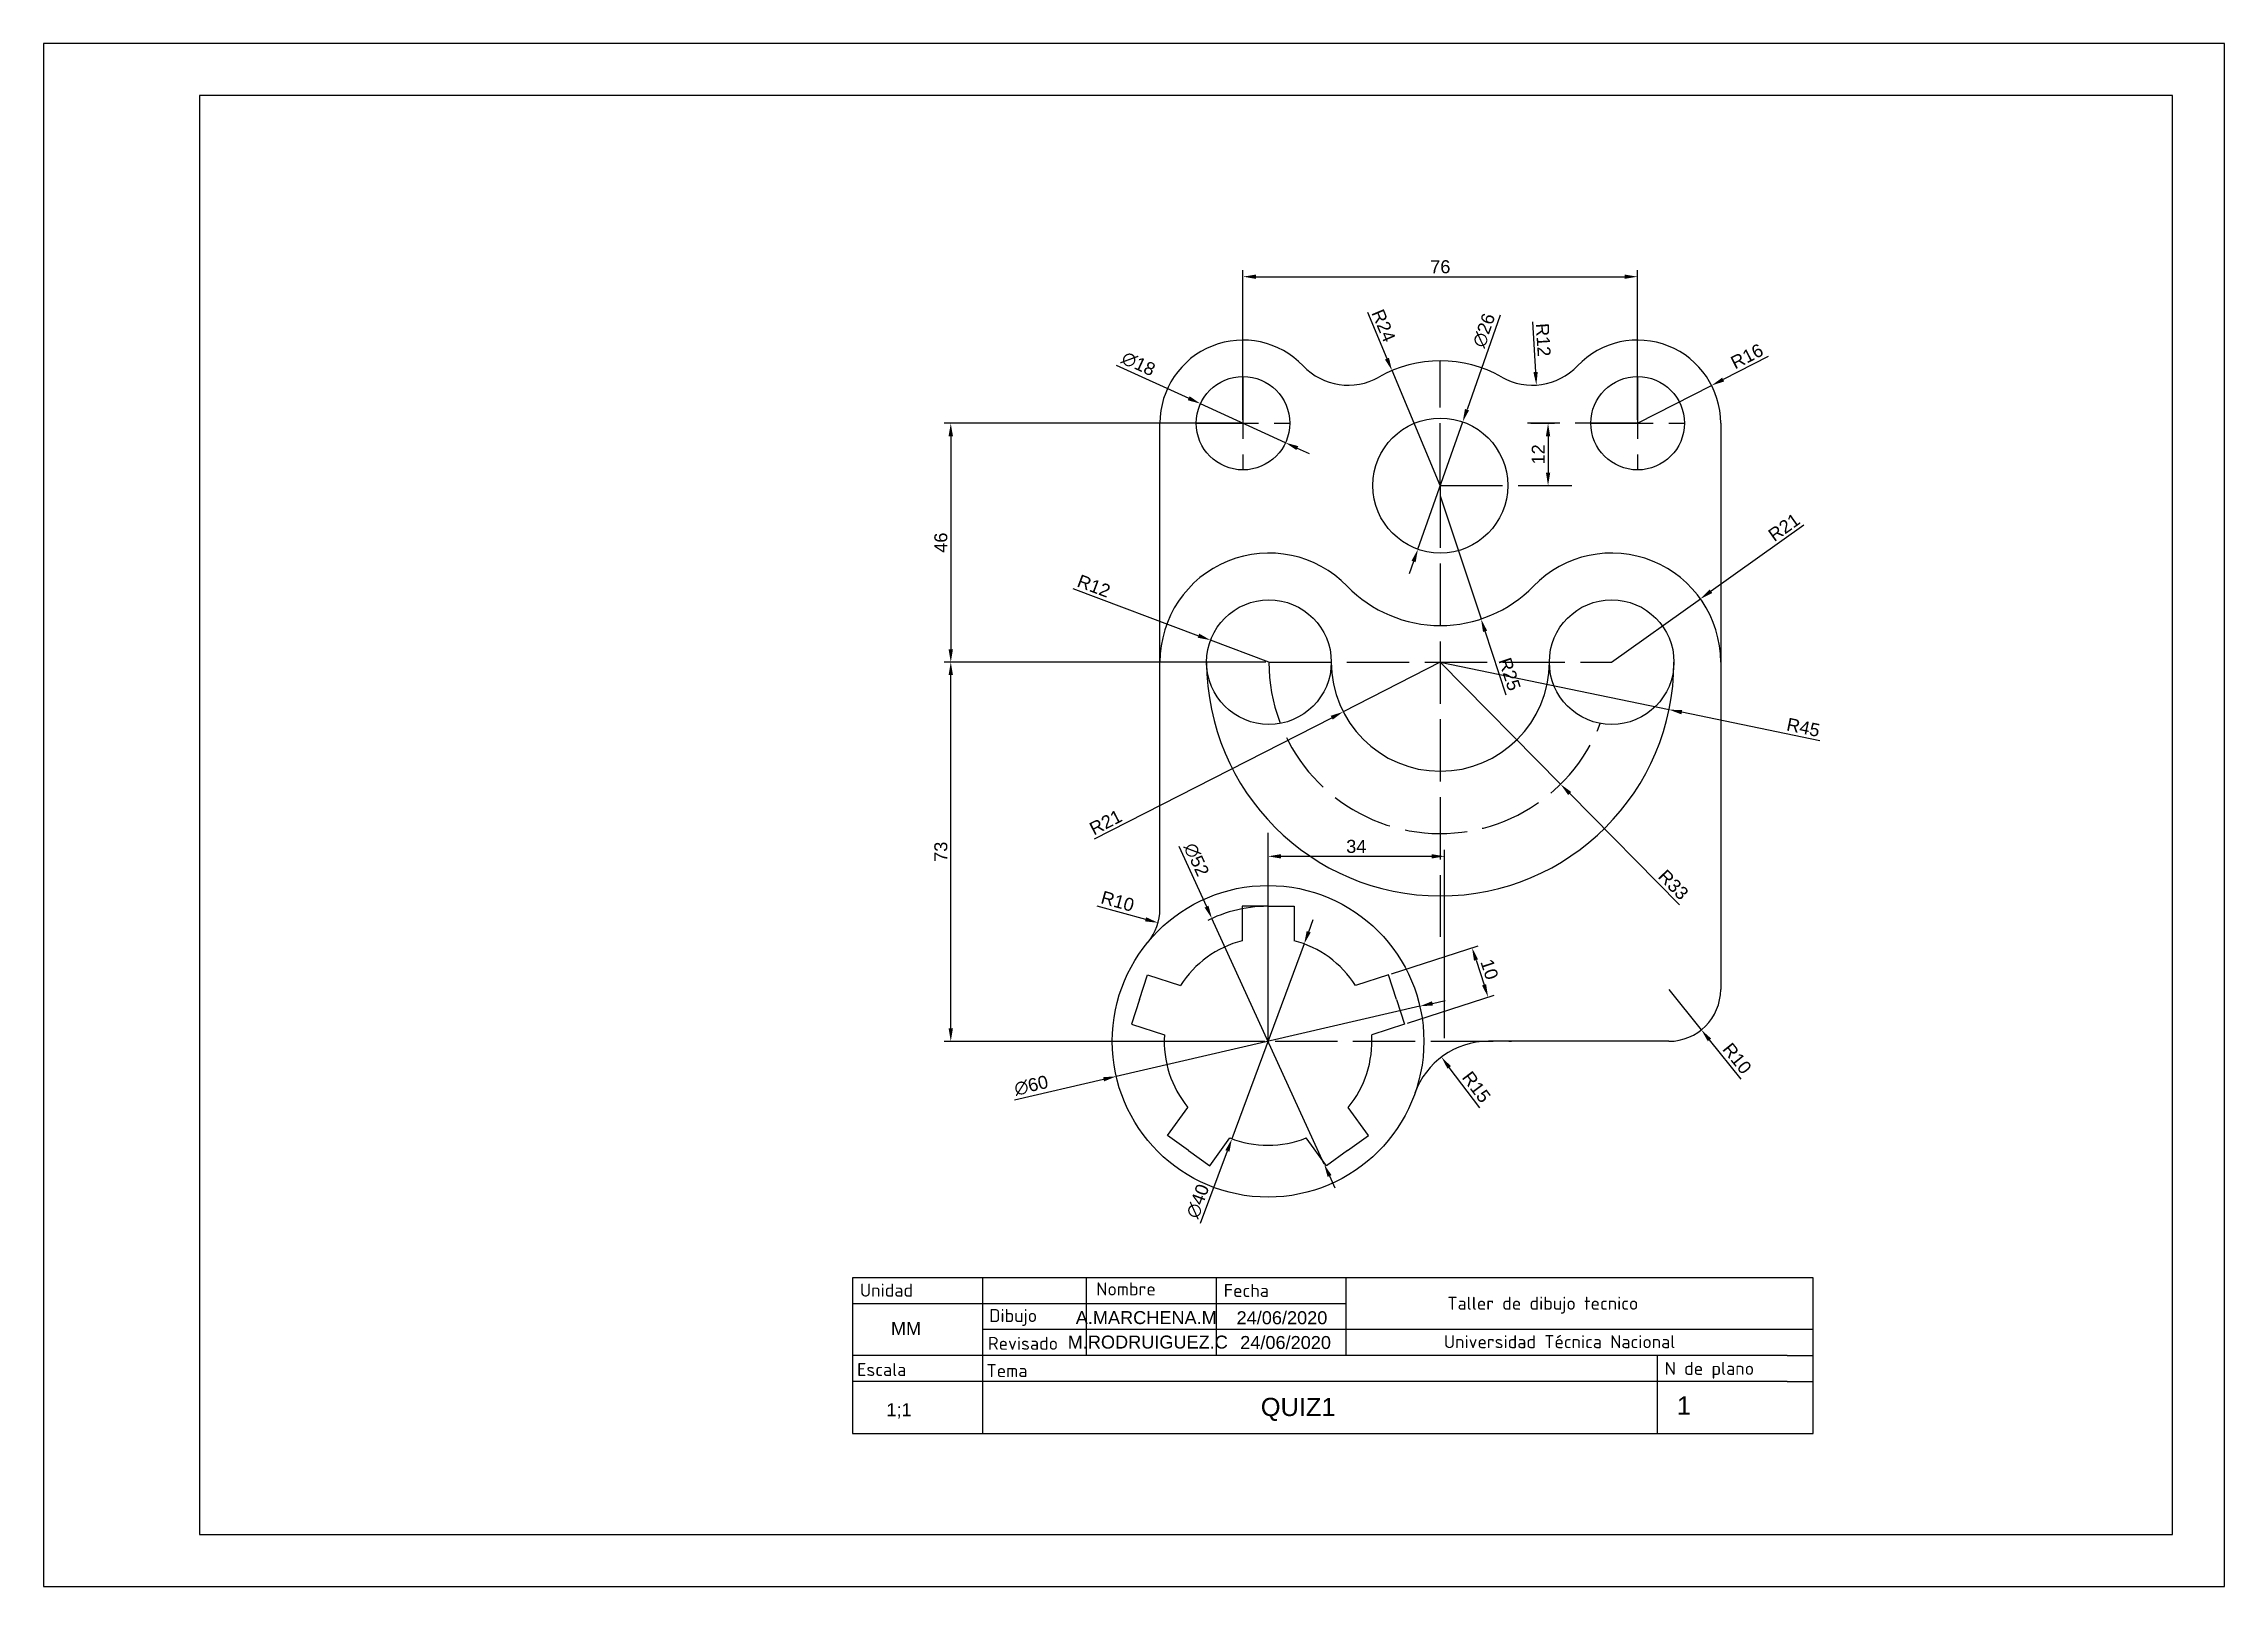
# Paper-space layout 'Presentación2' of a CAD drawing. Header units: millimetres. Extents: x -8 to 412, y -20 to 277.
import ezdxf
from ezdxf.enums import TextEntityAlignment as Align

# ---------------------------------------------------------------- set-up
doc = ezdxf.new("R2010")
doc.units = ezdxf.units.MM
doc.linetypes.add('ACAD_ISO02W100', pattern=[15, 12, -3])
for name, color, linetype in [('CajetinAtributos', 12, 'Continuous'), ('CajetinLine', 150, 'Continuous'), ('CajetinTexto', 18, 'Continuous'), ('Cotas', 160, 'Continuous')]:
    doc.layers.add(name, color=color, linetype=linetype)
doc.layers.add('Ocultas', color=7, linetype='ACAD_ISO02W100', transparency=0.45)
doc.styles.get("Standard").update_dxf_attribs({"font": 'arial.ttf'})
doc.dimstyles.new('ISO-25', dxfattribs={"dimtxt": 2.5, "dimasz": 2.5, "dimexe": 1.25, "dimexo": 0.625, "dimtad": 1, "dimtxsty": 'Standard', "dimcen": 2.5, "dimadec": 0, "dimazin": 0, "dimtfac": 1, "dimtmove": 0, "dimatfit": 3, "dimfxl": 1, "dimarcsym": 0})

# ---------------------------------------------------------------- blocks, each defined once
blk = doc.blocks.new('*U50')
for p, q in [((0, 3.32), (-5, 3.32)), ((-5, 3.32), (-5, -3.32)), ((0, 3.32), (5, 3.32)), ((5, 3.32), (5, -3.32))]:
    blk.add_line(p, q)
blk = doc.blocks.new('*U51')
at = {"color": 0, "linetype": 'ByBlock', "lineweight": -2, "transparency": 16777216}
blk.add_blockref('*U50', (2131.49, 2144.05), dxfattribs=at)
for p, rotation in [((2109.91, 2128.38), 72), ((2153.06, 2128.38), 288), ((2118.15, 2103.02), 144), ((2144.82, 2103.02), 216)]:
    blk.add_blockref('*U50', p, dxfattribs=dict(at, rotation=rotation))
blk = doc.blocks.new('*D53')
at = {"layer": 'Cotas', "color": 0, "lineweight": -2, "transparency": 16777216}
for p, q in [((227.79, 157.65), (165.88, 157.65)), ((167.13, 87.15), (167.13, 155.15)), ((227.61, 84.65), (165.88, 84.65))]:
    blk.add_line(p, q, dxfattribs=at)
at = {"layer": 'Cotas', "color": 0, "transparency": 16777216}
for points in [[(166.71, 155.15), (167.55, 155.15), (167.13, 157.65)], [(166.71, 87.15), (167.55, 87.15), (167.13, 84.65)]]:
    blk.add_solid(points, dxfattribs=at)
at = {"layer": 'Defpoints', "color": 0, "transparency": 16777216}
for p in [(167.13, 157.65), (228.41, 157.65), (228.23, 84.65)]:
    blk.add_point(p, dxfattribs=at)
at = {"layer": 'Cotas', "color": 0, "transparency": 16777216, "insert": (165.23, 121.15), "char_height": 2.5, "attachment_point": 5, "rotation": 90}
blk.add_mtext('73', dxfattribs=at)
blk = doc.blocks.new('*D54')
at = {"layer": 'Cotas', "color": 0, "lineweight": -2, "transparency": 16777216}
for p, q in [((222.79, 203.65), (165.88, 203.65)), ((167.13, 201.15), (167.13, 160.15)), ((222.79, 157.65), (165.88, 157.65))]:
    blk.add_line(p, q, dxfattribs=at)
at = {"layer": 'Cotas', "color": 0, "transparency": 16777216}
for points in [[(166.71, 201.15), (167.55, 201.15), (167.13, 203.65)], [(166.71, 160.15), (167.55, 160.15), (167.13, 157.65)]]:
    blk.add_solid(points, dxfattribs=at)
at = {"layer": 'Defpoints', "color": 0, "transparency": 16777216}
for p in [(223.41, 203.65), (167.13, 157.65), (223.41, 157.65)]:
    blk.add_point(p, dxfattribs=at)
at = {"layer": 'Cotas', "color": 0, "transparency": 16777216, "insert": (165.23, 180.65), "char_height": 2.5, "attachment_point": 5, "rotation": 90}
blk.add_mtext('46', dxfattribs=at)
blk = doc.blocks.new('*D55')
at = {"layer": 'Cotas', "color": 0, "lineweight": -2, "transparency": 16777216}
for p, q in [((223.41, 204.28), (223.41, 233.11)), ((225.91, 231.86), (296.91, 231.86)), ((299.41, 204.28), (299.41, 233.11))]:
    blk.add_line(p, q, dxfattribs=at)
at = {"layer": 'Cotas', "color": 0, "transparency": 16777216}
for points in [[(225.91, 232.27), (225.91, 231.44), (223.41, 231.86)], [(296.91, 232.27), (296.91, 231.44), (299.41, 231.86)]]:
    blk.add_solid(points, dxfattribs=at)
at = {"layer": 'Defpoints', "color": 0, "transparency": 16777216}
for p in [(299.41, 231.86), (223.41, 203.65), (299.41, 203.65)]:
    blk.add_point(p, dxfattribs=at)
at = {"layer": 'Cotas', "color": 0, "transparency": 16777216, "insert": (261.41, 233.76), "char_height": 2.5, "attachment_point": 5}
blk.add_mtext('76', dxfattribs=at)
blk = doc.blocks.new('*D56')
at = {"layer": 'Cotas', "color": 0, "lineweight": -2, "transparency": 16777216}
for p, q in [((278.85, 203.65), (283.41, 203.65)), ((282.16, 201.15), (282.16, 194.15)), ((278.85, 191.65), (283.41, 191.65))]:
    blk.add_line(p, q, dxfattribs=at)
at = {"layer": 'Cotas', "color": 0, "transparency": 16777216}
for points in [[(281.75, 201.15), (282.58, 201.15), (282.16, 203.65)], [(281.75, 194.15), (282.58, 194.15), (282.16, 191.65)]]:
    blk.add_solid(points, dxfattribs=at)
at = {"layer": 'Defpoints', "color": 0, "transparency": 16777216}
for p in [(278.23, 203.65), (278.23, 191.65), (282.16, 191.65)]:
    blk.add_point(p, dxfattribs=at)
at = {"layer": 'Cotas', "color": 0, "transparency": 16777216, "insert": (280.28, 197.65), "char_height": 2.5, "attachment_point": 5, "rotation": 90}
blk.add_mtext('12', dxfattribs=at)
blk = doc.blocks.new('*D57')
at = {"layer": 'Cotas', "color": 0, "lineweight": -2, "transparency": 16777216}
for p, q in [((324.55, 216.47), (315.89, 212.06)), ((299.41, 203.65), (313.66, 210.92))]:
    blk.add_line(p, q, dxfattribs=at)
at = {"layer": 'Cotas', "color": 0, "transparency": 16777216}
blk.add_solid([(315.7, 212.43), (316.08, 211.69), (313.66, 210.92)], dxfattribs=at)
at = {"layer": 'Defpoints', "color": 0, "transparency": 16777216}
for p in [(313.66, 210.92), (299.41, 203.65)]:
    blk.add_point(p, dxfattribs=at)
at = {"layer": 'Cotas', "color": 0, "transparency": 16777216, "insert": (320.47, 216.53), "char_height": 2.5, "attachment_point": 5, "rotation": 27.0156}
blk.add_mtext('R16', dxfattribs=at)
blk = doc.blocks.new('*D58')
at = {"layer": 'Cotas', "color": 0, "lineweight": -2, "transparency": 16777216}
for p, q in [((199.01, 214.85), (212.96, 208.45)), ((231.59, 199.9), (215.23, 207.41)), ((233.86, 198.86), (236.13, 197.81))]:
    blk.add_line(p, q, dxfattribs=at)
at = {"layer": 'Cotas', "color": 0, "transparency": 16777216}
for points in [[(213.13, 208.83), (212.78, 208.07), (215.23, 207.41)], [(234.04, 199.24), (233.69, 198.48), (231.59, 199.9)]]:
    blk.add_solid(points, dxfattribs=at)
at = {"layer": 'Defpoints', "color": 0, "transparency": 16777216}
for p in [(215.23, 207.41), (231.59, 199.9)]:
    blk.add_point(p, dxfattribs=at)
at = {"layer": 'Cotas', "color": 0, "transparency": 16777216, "insert": (203.27, 215.07), "char_height": 2.5, "attachment_point": 5, "rotation": 335.3487}
blk.add_mtext('∅18', dxfattribs=at)
blk = doc.blocks.new('*D59')
at = {"layer": 'Cotas', "color": 0, "lineweight": -2, "transparency": 16777216}
for p, q in [((247.37, 225.04), (251.14, 216.08)), ((261.41, 191.65), (252.11, 213.78))]:
    blk.add_line(p, q, dxfattribs=at)
at = {"layer": 'Cotas', "color": 0, "transparency": 16777216}
blk.add_solid([(251.52, 216.24), (250.75, 215.92), (252.11, 213.78)], dxfattribs=at)
at = {"layer": 'Defpoints', "color": 0, "transparency": 16777216}
for p in [(252.11, 213.78), (261.41, 191.65)]:
    blk.add_point(p, dxfattribs=at)
at = {"layer": 'Cotas', "color": 0, "transparency": 16777216, "insert": (250.5, 222.44), "char_height": 2.5, "attachment_point": 5, "rotation": 292.8068}
blk.add_mtext('R24', dxfattribs=at)
blk = doc.blocks.new('*D60')
at = {"layer": 'Cotas', "color": 0, "lineweight": -2, "transparency": 16777216}
blk.add_line((279.14, 223.18), (279.75, 213.5), dxfattribs=at)
at = {"layer": 'Cotas', "color": 0, "transparency": 16777216}
blk.add_solid([(280.17, 213.53), (279.34, 213.47), (279.91, 211)], dxfattribs=at)
at = {"layer": 'Defpoints', "color": 0, "transparency": 16777216}
for p in [(279.15, 222.98), (279.91, 211)]:
    blk.add_point(p, dxfattribs=at)
at = {"layer": 'Cotas', "color": 0, "transparency": 16777216, "insert": (281.24, 219.71), "char_height": 2.5, "attachment_point": 5, "rotation": 273.6367}
blk.add_mtext('R12', dxfattribs=at)
blk = doc.blocks.new('*D61')
at = {"layer": 'Cotas', "color": 0, "lineweight": -2, "transparency": 16777216}
for p, q in [((272.95, 224.43), (266.56, 206.28)), ((257.1, 179.39), (265.73, 203.92)), ((256.27, 177.03), (255.44, 174.67))]:
    blk.add_line(p, q, dxfattribs=at)
at = {"layer": 'Cotas', "color": 0, "transparency": 16777216}
for points in [[(266.16, 206.41), (266.95, 206.14), (265.73, 203.92)], [(255.87, 177.17), (256.66, 176.89), (257.1, 179.39)]]:
    blk.add_solid(points, dxfattribs=at)
at = {"layer": 'Defpoints', "color": 0, "transparency": 16777216}
for p in [(265.73, 203.92), (257.1, 179.39)]:
    blk.add_point(p, dxfattribs=at)
at = {"layer": 'Cotas', "color": 0, "transparency": 16777216, "insert": (269.83, 221.53), "char_height": 2.5, "attachment_point": 5, "rotation": 70.6124}
blk.add_mtext('∅26', dxfattribs=at)
blk = doc.blocks.new('*D62')
at = {"layer": 'Cotas', "color": 0, "lineweight": -2, "transparency": 16777216}
for p, q in [((331.44, 184.05), (313.55, 171.29)), ((294.41, 157.65), (311.51, 169.84))]:
    blk.add_line(p, q, dxfattribs=at)
at = {"layer": 'Cotas', "color": 0, "transparency": 16777216}
blk.add_solid([(313.31, 171.63), (313.79, 170.95), (311.51, 169.84)], dxfattribs=at)
at = {"layer": 'Defpoints', "color": 0, "transparency": 16777216}
for p in [(311.51, 169.84), (294.41, 157.65)]:
    blk.add_point(p, dxfattribs=at)
at = {"layer": 'Cotas', "color": 0, "transparency": 16777216, "insert": (327.61, 183.62), "char_height": 2.5, "attachment_point": 5, "rotation": 35.4794}
blk.add_mtext('R21', dxfattribs=at)
blk = doc.blocks.new('*D63')
at = {"layer": 'Cotas', "color": 0, "lineweight": -2, "transparency": 16777216}
for p, q in [((190.66, 171.83), (214.84, 162.75)), ((228.41, 157.65), (217.18, 161.87))]:
    blk.add_line(p, q, dxfattribs=at)
at = {"layer": 'Cotas', "color": 0, "transparency": 16777216}
blk.add_solid([(214.98, 163.14), (214.69, 162.36), (217.18, 161.87)], dxfattribs=at)
at = {"layer": 'Defpoints', "color": 0, "transparency": 16777216}
for p in [(217.18, 161.87), (228.41, 157.65)]:
    blk.add_point(p, dxfattribs=at)
at = {"layer": 'Cotas', "color": 0, "transparency": 16777216, "insert": (194.69, 172.32), "char_height": 2.5, "attachment_point": 5, "rotation": 339.4175}
blk.add_mtext('R12', dxfattribs=at)
blk = doc.blocks.new('*D52')
at = {"layer": 'Cotas', "color": 0, "lineweight": -2, "transparency": 16777216}
for p, q in [((228.23, 85.28), (228.23, 121.52)), ((230.73, 120.27), (259.73, 120.27)), ((262.23, 85.28), (262.23, 121.52))]:
    blk.add_line(p, q, dxfattribs=at)
at = {"layer": 'Cotas', "color": 0, "transparency": 16777216}
for points in [[(230.73, 120.69), (230.73, 119.85), (228.23, 120.27)], [(259.73, 120.69), (259.73, 119.85), (262.23, 120.27)]]:
    blk.add_solid(points, dxfattribs=at)
at = {"layer": 'Defpoints', "color": 0, "transparency": 16777216}
for p in [(262.23, 120.27), (228.23, 84.65), (262.23, 84.65)]:
    blk.add_point(p, dxfattribs=at)
at = {"layer": 'Cotas', "color": 0, "transparency": 16777216, "insert": (245.23, 122.17), "char_height": 2.5, "attachment_point": 5}
blk.add_mtext('34', dxfattribs=at)
blk = doc.blocks.new('*D64')
at = {"layer": 'Cotas', "color": 0, "lineweight": -2, "transparency": 16777216}
for p, q in [((261.41, 157.65), (242.71, 148.09)), ((194.82, 123.61), (240.49, 146.96))]:
    blk.add_line(p, q, dxfattribs=at)
at = {"layer": 'Cotas', "color": 0, "transparency": 16777216}
blk.add_solid([(240.3, 147.33), (240.68, 146.59), (242.71, 148.09)], dxfattribs=at)
at = {"layer": 'Defpoints', "color": 0, "transparency": 16777216}
for p in [(261.41, 157.65), (242.71, 148.09)]:
    blk.add_point(p, dxfattribs=at)
at = {"layer": 'Cotas', "color": 0, "transparency": 16777216, "insert": (196.96, 126.82), "char_height": 2.5, "attachment_point": 5, "rotation": 27.0788}
blk.add_mtext('R21', dxfattribs=at)
blk = doc.blocks.new('*D65')
at = {"layer": 'Cotas', "color": 0, "lineweight": -2, "transparency": 16777216}
for p, q in [((261.41, 189.7), (269.25, 165.96)), ((274.09, 151.31), (270.03, 163.59))]:
    blk.add_line(p, q, dxfattribs=at)
at = {"layer": 'Cotas', "color": 0, "transparency": 16777216}
blk.add_solid([(270.43, 163.72), (269.64, 163.46), (269.25, 165.96)], dxfattribs=at)
at = {"layer": 'Defpoints', "color": 0, "transparency": 16777216}
for p in [(261.41, 189.7), (269.25, 165.96)]:
    blk.add_point(p, dxfattribs=at)
at = {"layer": 'Cotas', "color": 0, "transparency": 16777216, "insert": (274.76, 155.34), "char_height": 2.5, "attachment_point": 5, "rotation": 288.2774}
blk.add_mtext('R25', dxfattribs=at)
blk = doc.blocks.new('*D66')
at = {"layer": 'Cotas', "color": 0, "lineweight": -2, "transparency": 16777216}
for p, q in [((261.41, 157.65), (284.57, 134.15)), ((307.48, 110.9), (286.33, 132.37))]:
    blk.add_line(p, q, dxfattribs=at)
at = {"layer": 'Cotas', "color": 0, "transparency": 16777216}
blk.add_solid([(286.63, 132.66), (286.03, 132.08), (284.57, 134.15)], dxfattribs=at)
at = {"layer": 'Defpoints', "color": 0, "transparency": 16777216}
for p in [(261.41, 157.65), (284.57, 134.15)]:
    blk.add_point(p, dxfattribs=at)
at = {"layer": 'Cotas', "color": 0, "transparency": 16777216, "insert": (306.3, 114.81), "char_height": 2.5, "attachment_point": 5, "rotation": 314.5809}
blk.add_mtext('R33', dxfattribs=at)
blk = doc.blocks.new('*D67')
at = {"layer": 'Cotas', "color": 0, "lineweight": -2, "transparency": 16777216}
for p, q in [((305.41, 94.65), (311.68, 86.87)), ((319.35, 77.35), (313.25, 84.92))]:
    blk.add_line(p, q, dxfattribs=at)
at = {"layer": 'Cotas', "color": 0, "transparency": 16777216}
blk.add_solid([(313.58, 85.18), (312.93, 84.66), (311.68, 86.87)], dxfattribs=at)
at = {"layer": 'Defpoints', "color": 0, "transparency": 16777216}
for p in [(305.41, 94.65), (311.68, 86.87)]:
    blk.add_point(p, dxfattribs=at)
at = {"layer": 'Cotas', "color": 0, "transparency": 16777216, "insert": (318.56, 81.36), "char_height": 2.5, "attachment_point": 5, "rotation": 308.8485}
blk.add_mtext('R10', dxfattribs=at)
blk = doc.blocks.new('*D68')
at = {"layer": 'Cotas', "color": 0, "lineweight": -2, "transparency": 16777216}
blk.add_line((269.02, 71.83), (263.13, 79.63), dxfattribs=at)
at = {"layer": 'Cotas', "color": 0, "transparency": 16777216}
blk.add_solid([(263.46, 79.88), (262.8, 79.38), (261.62, 81.63)], dxfattribs=at)
at = {"layer": 'Defpoints', "color": 0, "transparency": 16777216}
for p in [(261.62, 81.63), (270.66, 69.65)]:
    blk.add_point(p, dxfattribs=at)
at = {"layer": 'Cotas', "color": 0, "transparency": 16777216, "insert": (268.36, 75.86), "char_height": 2.5, "attachment_point": 5, "rotation": 307.0416}
blk.add_mtext('R15', dxfattribs=at)
blk = doc.blocks.new('*D69')
at = {"layer": 'Cotas', "color": 0, "lineweight": -2, "transparency": 16777216}
for p, q in [((261.41, 157.65), (305.47, 148.51)), ((334.48, 142.5), (307.92, 148.01))]:
    blk.add_line(p, q, dxfattribs=at)
at = {"layer": 'Cotas', "color": 0, "transparency": 16777216}
blk.add_solid([(308, 148.41), (307.84, 147.6), (305.47, 148.51)], dxfattribs=at)
at = {"layer": 'Defpoints', "color": 0, "transparency": 16777216}
for p in [(261.41, 157.65), (305.47, 148.51)]:
    blk.add_point(p, dxfattribs=at)
at = {"layer": 'Cotas', "color": 0, "transparency": 16777216, "insert": (331.32, 145.09), "char_height": 2.5, "attachment_point": 5, "rotation": 348.2808}
blk.add_mtext('R45', dxfattribs=at)
blk = doc.blocks.new('*D70')
at = {"layer": 'Cotas', "color": 0, "lineweight": -2, "transparency": 16777216}
for p, q in [((236.06, 105.75), (236.93, 108.09)), ((235.19, 103.41), (221.28, 65.9)), ((215.25, 49.66), (220.41, 63.56))]:
    blk.add_line(p, q, dxfattribs=at)
at = {"layer": 'Cotas', "color": 0, "transparency": 16777216}
for points in [[(235.67, 105.89), (236.45, 105.6), (235.19, 103.41)], [(220.02, 63.7), (220.8, 63.41), (221.28, 65.9)]]:
    blk.add_solid(points, dxfattribs=at)
at = {"layer": 'Defpoints', "color": 0, "transparency": 16777216}
for p in [(235.19, 103.41), (221.28, 65.9)]:
    blk.add_point(p, dxfattribs=at)
at = {"layer": 'Cotas', "color": 0, "transparency": 16777216, "insert": (214.72, 53.88), "char_height": 2.5, "attachment_point": 5, "rotation": 69.6466}
blk.add_mtext('∅40', dxfattribs=at)
blk = doc.blocks.new('*D71')
at = {"layer": 'Cotas', "color": 0, "lineweight": -2, "transparency": 16777216}
for p, q in [((259.9, 91.96), (262.34, 92.53)), ((257.47, 91.4), (199, 77.91)), ((179.39, 73.38), (196.57, 77.34))]:
    blk.add_line(p, q, dxfattribs=at)
at = {"layer": 'Cotas', "color": 0, "transparency": 16777216}
for points in [[(259.81, 92.37), (260, 91.56), (257.47, 91.4)], [(196.47, 77.75), (196.66, 76.94), (199, 77.91)]]:
    blk.add_solid(points, dxfattribs=at)
at = {"layer": 'Defpoints', "color": 0, "transparency": 16777216}
for p in [(257.47, 91.4), (199, 77.91)]:
    blk.add_point(p, dxfattribs=at)
at = {"layer": 'Cotas', "color": 0, "transparency": 16777216, "insert": (182.62, 76.15), "char_height": 2.5, "attachment_point": 5, "rotation": 12.9974}
blk.add_mtext('∅60', dxfattribs=at)
blk = doc.blocks.new('*D72')
at = {"layer": 'Cotas', "color": 0, "lineweight": -2, "transparency": 16777216}
for p, q in [((211.07, 122.23), (216.39, 110.58)), ((239.04, 61), (217.43, 108.3)), ((240.07, 58.73), (241.11, 56.46))]:
    blk.add_line(p, q, dxfattribs=at)
at = {"layer": 'Cotas', "color": 0, "transparency": 16777216}
for points in [[(216.77, 110.75), (216.01, 110.4), (217.43, 108.3)], [(240.45, 58.9), (239.7, 58.56), (239.04, 61)]]:
    blk.add_solid(points, dxfattribs=at)
at = {"layer": 'Defpoints', "color": 0, "transparency": 16777216}
for p in [(217.43, 108.3), (239.04, 61)]:
    blk.add_point(p, dxfattribs=at)
at = {"layer": 'Cotas', "color": 0, "transparency": 16777216, "insert": (214.43, 119.63), "char_height": 2.5, "attachment_point": 5, "rotation": 294.5485}
blk.add_mtext('∅52', dxfattribs=at)
blk = doc.blocks.new('*D73')
at = {"layer": 'Cotas', "color": 0, "lineweight": -2, "transparency": 16777216}
for p, q in [((252.01, 97.64), (268.71, 103.06)), ((268.29, 100.3), (269.84, 95.54)), ((255.1, 88.13), (271.8, 93.55))]:
    blk.add_line(p, q, dxfattribs=at)
at = {"layer": 'Cotas', "color": 0, "transparency": 16777216}
for points in [[(268.69, 100.43), (267.9, 100.17), (267.52, 102.68)], [(270.23, 95.67), (269.44, 95.41), (270.61, 93.17)]]:
    blk.add_solid(points, dxfattribs=at)
at = {"layer": 'Defpoints', "color": 0, "transparency": 16777216}
for p in [(251.42, 97.44), (270.61, 93.17), (254.51, 87.93)]:
    blk.add_point(p, dxfattribs=at)
at = {"layer": 'Cotas', "color": 0, "transparency": 16777216, "insert": (270.87, 98.51), "char_height": 2.5, "attachment_point": 5, "rotation": 288}
blk.add_mtext('10', dxfattribs=at)
blk = doc.blocks.new('*D74')
at = {"layer": 'Cotas', "color": 0, "lineweight": -2, "transparency": 16777216}
blk.add_line((195.28, 110.74), (204.64, 108.15), dxfattribs=at)
at = {"layer": 'Cotas', "color": 0, "transparency": 16777216}
blk.add_solid([(204.75, 108.55), (204.53, 107.75), (207.05, 107.48)], dxfattribs=at)
at = {"layer": 'Defpoints', "color": 0, "transparency": 16777216}
for p in [(197.41, 110.15), (207.05, 107.48)]:
    blk.add_point(p, dxfattribs=at)
at = {"layer": 'Cotas', "color": 0, "transparency": 16777216, "insert": (199.26, 111.61), "char_height": 2.5, "attachment_point": 5, "rotation": 344.5325}
blk.add_mtext('R10', dxfattribs=at)

psp = doc.layouts.new('Presentación2')

# ---------------------------------------------------------------- linework, layer by layer
for p, q in [((-7.582, 276.726), (-7.582, -20.274)), ((412.418, 276.726), (-7.582, 276.726)), ((412.418, -20.274), (412.418, 276.726)), ((402.418, 266.726), (22.418, 266.726)), ((22.418, 266.726), (22.418, -10.274)), ((402.418, -10.274), (402.418, 266.726)), ((207.41, 110.147), (207.41, 203.654)), ((315.41, 203.654), (315.41, 94.654)), ((305.41, 84.654), (270.66, 84.654)), ((22.418, -10.274), (402.418, -10.274)), ((-7.582, -20.274), (412.418, -20.274))]:
    psp.add_line(p, q)
at = {"color": 150}
for p, q in [((178.221, 39.146), (148.221, 39.146)), ((148.221, 39.146), (148.221, 9.146)), ((173.221, 39.146), (173.221, 9.146)), ((328.221, 39.146), (178.221, 39.146)), ((193.221, 39.146), (193.221, 24.146)), ((218.221, 39.146), (218.221, 24.146)), ((243.221, 39.146), (243.221, 24.146)), ((178.221, 34.146), (148.221, 34.146)), ((243.221, 34.146), (178.221, 34.146)), ((178.221, 29.146), (173.221, 29.146)), ((328.221, 29.146), (178.221, 29.146)), ((178.221, 24.146), (148.221, 24.146)), ((328.221, 24.146), (178.221, 24.146)), ((178.221, 19.146), (148.221, 19.146)), ((328.221, 19.146), (178.221, 19.146))]:
    psp.add_line(p, q, dxfattribs=at)
for centre, radius in [((223.41, 203.654), 9), ((299.41, 203.654), 9), ((261.41, 191.654), 13), ((228.41, 157.654), 12), ((294.41, 157.654), 12), ((228.234, 84.654), 30)]:
    psp.add_circle(centre, radius)
for centre, radius, start, end in [((223.41, 203.654), 16, 43.64729, 180), ((299.41, 203.654), 16, 0, 136.35271), ((243.671, 222.98), 12, 223.64729, 299.52174), ((261.41, 191.654), 24, 60.47826, 119.52174), ((279.15, 222.98), 12, 240.47826, 316.35271), ((228.41, 157.654), 21, 44.16048, 180), ((294.41, 157.654), 21, 0, 135.83952), ((261.41, 189.701), 25, 224.16048, 315.83952), ((261.41, 157.654), 45, 180, 0), ((261.41, 157.654), 21, 180, 0), ((197.41, 110.147), 10, 320.40695, 0), ((228.234, 84.654), 20, 104.47751, 147.52249), ((228.234, 84.654), 20, 32.47751, 75.52249), ((305.41, 94.654), 10, 270, 0), ((228.234, 84.654), 20, 176.47751, 219.52249), ((228.234, 84.654), 20, 320.47751, 3.52249), ((270.66, 69.654), 15, 90, 160.52878), ((228.234, 84.654), 20, 248.47751, 291.52249)]:
    psp.add_arc(centre, radius, start, end)
at = {"layer": 'CajetinLine'}
for p, q in [((333.221, 39.146), (328.221, 39.146)), ((333.221, 29.146), (333.221, 39.146)), ((333.221, 29.146), (328.221, 29.146)), ((333.221, 9.146), (333.221, 29.146)), ((303.255, 9.146), (303.255, 24.146)), ((328.221, 24.146), (333.221, 24.146)), ((328.221, 19.146), (333.221, 19.146)), ((148.221, 9.146), (333.221, 9.146))]:
    psp.add_line(p, q, dxfattribs=at)
at = {"layer": 'Ocultas'}
for p, q in [((261.41, 191.654), (261.41, 215.654)), ((223.41, 212.654), (223.41, 194.654)), ((299.41, 212.654), (299.41, 194.654)), ((214.41, 203.654), (232.41, 203.654)), ((299.41, 203.654), (278.227, 203.654)), ((290.41, 203.654), (308.41, 203.654)), ((261.41, 191.654), (261.41, 104.801)), ((261.41, 191.654), (286.723, 191.654)), ((228.41, 157.654), (294.41, 157.654)), ((228.234, 84.654), (228.234, 124.82)), ((184.583, 84.654), (275.134, 84.654))]:
    psp.add_line(p, q, dxfattribs=at)
for centre, radius, start, end in [((261.41, 157.654), 33, 180, 339.04864), ((228.234, 84.654), 26, 90, 119.64514)]:
    psp.add_arc(centre, radius, start, end, dxfattribs=at)

# ---------------------------------------------------------------- block references
psp.add_blockref('*U51', (-1903.253, -2036.717))

# ---------------------------------------------------------------- texts
at = {"layer": 'CajetinAtributos'}
for tag, p, s, height in [('MM', (155.6, 28.147), 'mm', 2.5), ('24/06/2020', (222.175, 30.191), '', 2.5), ('24/06/2020', (222.873, 25.424), '', 2.5), ('1;1', (154.734, 12.491), '1:1', 2.5), ('QUIZ1', (226.835, 12.517), '', 3.5), ('1', (306.973, 12.784), '', 3.5)]:
    psp.add_attdef(tag, p, s, height=height, dxfattribs=at)
for tag, text, p in [('A.MARCHENA.M', 'A.Marchena.M', (204.778, 31.469)), ('M.RODRUIGUEZ.C', 'M.Rodruiguez.C', (205.069, 26.759))]:
    psp.add_attdef(tag, text=text, height=2.5, dxfattribs=at).set_placement(p, align=Align.MIDDLE_CENTER)
at = {"layer": 'CajetinTexto', "char_height": 2.5}
for s, width, heights, insert, attachment_point in [('{\\fISOCPEUR|b0|i0|c0|p34;Unidad}', 25, [0], (149.644, 36.747), 4), ('{\\fISOCPEUR|b0|i0|c0|p34;Nombre}', 25, [0], (195.152, 36.982), 4), ('{\\fISOCPEUR|b0|i0|c0|p34;Fecha}', 25, [0], (219.707, 36.688), 4), ('{\\fISOCPEUR|b0|i0|c0|p34;Taller de dibujo tecnico}', 69.52672, [5.807], (281.149, 33.851), 5), ('{\\fISOCPEUR|b0|i0|c0|p34;Dibujo}', 25, [0], (174.539, 31.485), 4), ('{\\fISOCPEUR|b0|i0|c0|p34;Revisado}', 25, [0], (174.282, 26.515), 4), ('{\\fISOCPEUR|b0|i0|c0|p34;Universidad Técnica Nacional}', 69.52672, [5.807], (284.392, 26.83), 5), ('{\\fISOCPEUR|b0|i0|c0|p34;Escala}', 25, [0], (149.09, 21.475), 4), ('{\\fISOCPEUR|b0|i0|c0|p34;Tema}', 25, [0], (174.004, 21.264), 4), ('{\\fISOCPEUR|b0|i0|c0|p34;N de plano}', 28.85368, [0], (304.633, 21.306), 4)]:
    psp.add_mtext_dynamic_manual_height_columns(s, width=width, gutter_width=12.5, heights=heights, dxfattribs=dict(at, insert=insert, attachment_point=attachment_point))

# ---------------------------------------------------------------- dimensions: what is measured, and where the dimension line sits
at = {"layer": 'Cotas'}
for base, p1, p2, picture, middle in [((299.41, 231.857), (223.41, 203.654), (299.41, 203.654), '*D55', (261.41, 233.758)), ((262.234, 120.27), (228.234, 84.654), (262.234, 84.654), '*D52', (245.234, 122.172))]:
    dim = psp.add_linear_dim(base=base, p1=p1, p2=p2, dimstyle='ISO-25', dxfattribs=at)
    dim.commit()
    dim.dimension.update_dxf_attribs({"geometry": picture, "text_midpoint": middle})
for center, mpoint, picture, middle in [((261.41, 191.654), (252.107, 213.778), '*D59', (250.504, 222.44)), ((299.41, 203.654), (313.665, 210.922), '*D57', (320.472, 216.527)), ((305.41, 94.654), (311.683, 86.866), '*D67', (318.563, 81.355))]:
    dim = psp.add_radius_dim(center=center, mpoint=mpoint, dimstyle='ISO-25', dxfattribs=at)
    dim.commit()
    dim.dimension.update_dxf_attribs({"geometry": picture, "text_midpoint": middle})
for p1, p2, picture, middle in [((257.095, 179.391), (265.726, 203.917), '*D61', (271.693, 220.873)), ((231.59, 199.9), (215.231, 207.408), '*D58', (202.443, 213.276)), ((239.036, 61.004), (217.432, 108.304), '*D72', (212.634, 118.81)), ((235.19, 103.405), (221.278, 65.903), '*D70', (216.564, 53.195)), ((257.465, 91.401), (199.003, 77.907), '*D71', (183.061, 74.227))]:
    dim = psp.add_diameter_dim_2p(p1=p1, p2=p2, dimstyle='ISO-25', dxfattribs=at)
    dim.commit()
    dim.dimension.update_dxf_attribs({"geometry": picture, "text_midpoint": middle, "dimtype": 163})
for center, mpoint, picture, middle in [((279.15, 222.98), (279.911, 211.004), '*D60', (279.365, 219.586)), ((261.41, 189.701), (269.251, 165.962), '*D65', (272.955, 154.746)), ((294.41, 157.654), (311.511, 169.843), '*D62', (328.697, 182.092)), ((228.41, 157.654), (217.176, 161.873), '*D63', (194.033, 170.564)), ((261.41, 157.654), (242.712, 148.095), '*D64', (197.817, 125.141)), ((261.41, 157.654), (284.574, 134.15), '*D66', (304.949, 113.474)), ((261.41, 157.654), (305.472, 148.514), '*D69', (330.934, 143.232)), ((197.41, 110.147), (207.048, 107.48), '*D74', (198.752, 109.776)), ((270.66, 69.654), (261.625, 81.627), '*D68', (266.838, 74.719))]:
    dim = psp.add_radius_dim(center=center, mpoint=mpoint, dimstyle='ISO-25', dxfattribs=at)
    dim.commit()
    dim.dimension.update_dxf_attribs({"geometry": picture, "text_midpoint": middle, "dimtype": 164})
for base, p1, p2, picture, middle in [((167.13, 157.654), (223.41, 203.654), (223.41, 157.654), '*D54', (165.229, 180.654)), ((282.164, 191.654), (278.227, 203.654), (278.227, 191.654), '*D56', (280.284, 197.654)), ((167.13, 157.654), (228.234, 84.654), (228.41, 157.654), '*D53', (165.228, 121.154))]:
    dim = psp.add_linear_dim(base=base, p1=p1, p2=p2, angle=90, dimstyle='ISO-25', dxfattribs=at)
    dim.commit()
    dim.dimension.update_dxf_attribs({"geometry": picture, "text_midpoint": middle})
dim = psp.add_aligned_dim(p1=(251.416, 97.444), p2=(254.507, 87.933), distance=16.932, dimstyle='ISO-25', dxfattribs=at)
dim.commit()
dim.dimension.update_dxf_attribs({"geometry": '*D73', "text_midpoint": (270.873, 98.508)})

doc.saveas('drawing.dxf')
